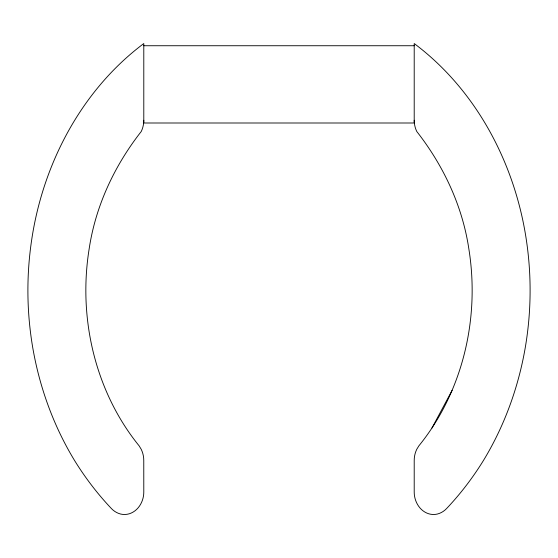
<?xml version="1.0" encoding="UTF-8"?>
<svg xmlns="http://www.w3.org/2000/svg" width="558" height="558" viewBox="0 0 558 558"><rect width="100%" height="100%" fill="white"/><g stroke="black" fill="none" stroke-linecap="round" stroke-linejoin="round"><path stroke-width="0.84" d="M431.983 427.972L452.113 390.356M143.79 45.735L414.21 45.735M143.769 120.27A25.438 25.438 0 0 1 141.244 131.5C114.62 165.454 95.683 205.651 89.21 248.533A261.967 261.967 0 0 0 89.217 332.268C95.906 373.518 112.716 413.318 139.123 445.842L141.223 449.309A25.438 25.438 0 0 1 143.769 460.531L143.79 491.954C143.873 501.168 138.51 510.835 129.421 513.737A16.649 16.649 0 0 1 120.521 514.016C117.124 513.13 114.041 511.267 111.6 508.75C97.664 494.081 85.339 477.927 74.695 460.72C53.589 426.075 39.548 387.308 32.692 347.369A340.603 340.603 0 0 1 31.66 239.975C42.973 163.766 81.531 90.166 143.79 43.545L143.79 122.997L414.21 122.997L414.21 43.545C476.483 90.166 515.006 163.766 526.354 239.975A340.596 340.596 0 0 1 530.1 290.397A340.24 340.24 0 0 1 525.308 347.369C518.452 387.308 504.411 426.075 483.305 460.72C472.661 477.927 460.336 494.081 446.4 508.75C443.959 511.267 440.876 513.13 437.479 514.016A16.649 16.649 0 0 1 428.579 513.737C419.49 510.835 414.127 501.161 414.21 491.954L414.21 460.531A25.438 25.438 0 0 1 416.756 449.295L418.877 445.842C445.284 413.325 462.087 373.511 468.79 332.268A261.814 261.814 0 0 0 472.152 290.397A261.814 261.814 0 0 0 468.79 248.533C462.331 205.644 443.352 165.468 416.777 131.493A25.438 25.438 0 0 1 414.231 120.27"/></g></svg>
